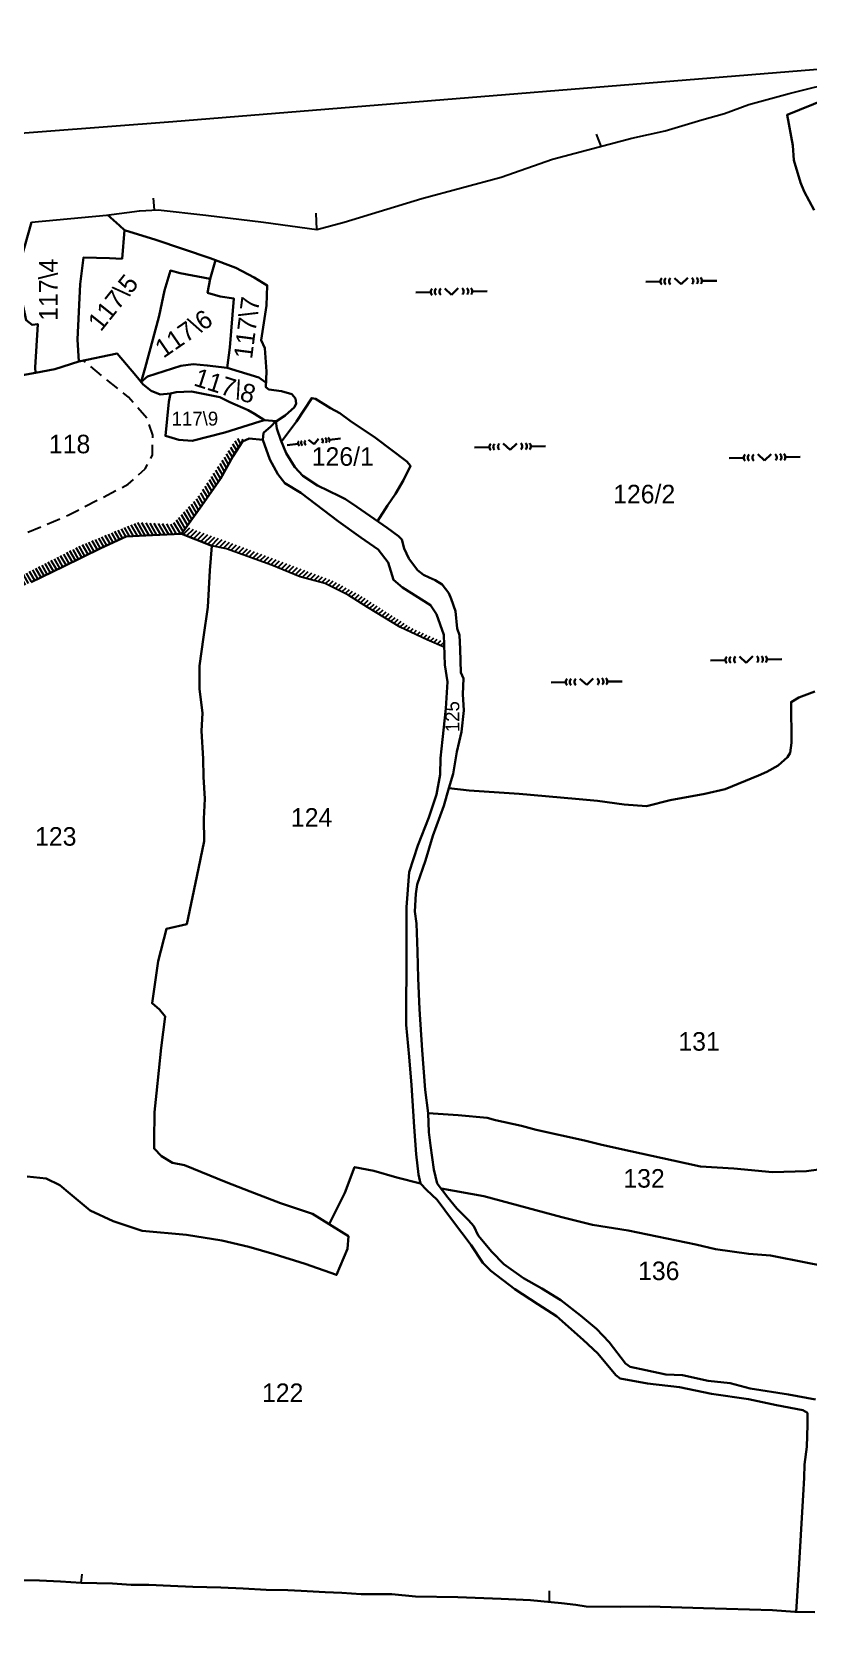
# Model space of a CAD drawing. Header units: millimetres. Extents: x -8 to 13596, y -8 to 3042.
# Drawn here: x 143.6 to 227.4, y 484.5 to 657.5 of the extents above; entities that cross this region are included whole.
import ezdxf

# ---------------------------------------------------------------- set-up
doc = ezdxf.new("R2010")
doc.units = ezdxf.units.MM
doc.header["$MEASUREMENT"] = 0
doc.linetypes.add('ACAD_ISO02W100', pattern=[15, 12, -3])
doc.linetypes.add('DASHED', pattern=[0.75, 0.5, -0.25])
for name, color, linetype in [('Image', 7, 'Continuous'), ('Line_Road', 250, 'ACAD_ISO02W100'), ('Line_Traverse', 160, 'Continuous'), ('Poly_Village_Bndry', 250, 'Continuous'), ('Sym_Hatch', 1, 'Continuous'), ('Sym_Stone_Munara', 250, 'Continuous'), ('Text_Survey_Gat_No', 7, 'Continuous')]:
    doc.layers.add(name, color=color, linetype=linetype)
doc.layers.add('Poly_Survey_Bndry', color=250, linetype='Continuous', lineweight=30)
doc.layers.add('Sym_Other', color=56, linetype='Continuous', lineweight=30)
doc.styles.add('Text Map', font='')
doc.styles.get('Text Map').set_extended_font_data('Sakal Marathi')
picture_1 = doc.add_image_def('image1.jpg', size_in_pixel=(8950, 12638))

# ---------------------------------------------------------------- blocks, each defined once
blk = doc.blocks.new('Pahadbhalla')
at = {"layer": 'Sym_Other'}
for points in [[(-5.93, 0.49), (-3.47, 0.49)], [(-1.12, 1.05), (0, 0)], [(1.12, 1.05), (0, 0)], [(3.47, 0.49), (5.93, 0.49)]]:
    blk.add_lwpolyline(points, dxfattribs=at)
for centre, start, end in [((-2.75, 0.52), 131.8701, 226.2798), ((-2.09, 0.52), 131.8701, 226.2798), ((-1.31, 0.52), 131.8701, 226.2798), ((1.31, 0.52), 313.7202, 48.1299), ((2.09, 0.52), 313.7202, 48.1299), ((2.75, 0.52), 313.7202, 48.1299)]:
    blk.add_arc(centre, 0.715, start, end, dxfattribs=at)

msp = doc.modelspace()

# ---------------------------------------------------------------- hatches: boundary and pattern name
at = {"layer": 'Sym_Hatch', "transparency": 33554687}
h = msp.add_hatch(dxfattribs=at)
h.set_pattern_fill('ANSI31', color=0, scale=3, angle=75)
h.paths.add_polyline_path([(159.71, 603.32), (163.92, 609.24), (165.26, 611.65), (166.3, 613.27), (166.66, 613.44), (165.69, 613.62), (161.44, 607.21), (158.74, 604.35), (158.98, 603.28)])
h = msp.add_hatch(dxfattribs=at)
h.set_pattern_fill('ANSI31', color=0, scale=3, angle=75)
h.paths.add_polyline_path([(105.01, 589.06), (106.75, 589.11), (111.08, 588.62), (114.52, 588.44), (119.17, 588.88), (122.51, 589.47), (122.35, 590.61), (116.01, 589.69), (100.62, 591.04), (100.49, 589.99), (101.68, 589.61)])
h.paths.add_polyline_path([(122.51, 589.47), (124.61, 589.81), (126.56, 590.04), (127.7, 590.35), (129.73, 591.32), (140.21, 596.31), (143.51, 598.11), (151.01, 601.76), (153.76, 603.04), (158.98, 603.28), (158.74, 604.35), (154.94, 604.54), (148.64, 601.96), (138.6, 596.85), (126.74, 591.24), (122.35, 590.61)])
at = {"layer": 'Sym_Hatch'}
h = msp.add_hatch(dxfattribs=at)
h.set_pattern_fill('ANSI31', color=0, scale=3)
h.paths.add_polyline_path([(160.26, 604.09), (159.71, 603.32), (162.98, 602.02), (164.59, 601.69), (169.48, 599.94), (172.51, 598.68), (175.23, 597.97), (177.66, 596.72), (179.84, 595.36), (183.32, 593.23), (186.23, 591.87), (188.08, 591.08), (188.06, 591.67), (186.98, 592.09), (184.5, 593.19), (178.91, 596.76), (176, 598.29), (167.69, 601.39)])

# ---------------------------------------------------------------- linework, layer by layer
at = {"layer": 'Line_Road', "color": 0, "linetype": 'DASHED', "ltscale": 3, "flags": 128}
msp.add_lwpolyline([(100.96, 593.82), (103.19, 592.95), (106.41, 592.27), (109.36, 592.12), (117.3, 592.35), (121.48, 592.71), (123.62, 593.68), (130.06, 597.11), (137.99, 601.33), (147.5, 605.33), (153.98, 608.67), (155.78, 610.32), (156.59, 611.83), (156.62, 613.95), (156.05, 615.71), (154, 618.06), (151.44, 620.14), (149.14, 622)], dxfattribs=at)
at = {"layer": 'Line_Traverse'}
msp.add_lwpolyline([(55.21, 638.89), (69.55, 640.03), (116.07, 644.25), (137.6, 646.2), (158.77, 647.82), (237.67, 654.2), (342.81, 581.58), (429.38, 548.98)], dxfattribs=at)
at = {"layer": 'Poly_Survey_Bndry'}
for points in [[(229.25, 650.22), (225.08, 648.53), (225.71, 645.22), (225.81, 643.65), (226.52, 641.24), (226.91, 640.27), (228.02, 638.26)], [(143.53, 636.94), (142.43, 632.99), (141.92, 631.17), (142.95, 626.38), (143.6, 625.87), (144.2, 625.95), (143.94, 621.27), (143.96, 620.69)], [(151.74, 637.73), (153.01, 636.6), (153.57, 636.1), (156.96, 635.04), (162.81, 633.07), (165.6, 632.01), (167.58, 630.99), (168.97, 630.12), (168.88, 627.97), (168.31, 624.2), (168.71, 623.35), (168.89, 620.82), (168.81, 619.15), (169.16, 618.88), (170.52, 618.71), (171.63, 618.38), (172.03, 617.91), (172.1, 617.39), (171.91, 616.99), (170.9, 616.08), (169.99, 615.47), (168.68, 615.59)], [(153.57, 636.1), (153.31, 633.01), (151.94, 633.08), (149.14, 633.12), (148.77, 630.27), (148.49, 624.28), (148.63, 621.9)], [(162.81, 630.83), (159.56, 631.44), (158.53, 631.73), (157.88, 629.58), (157.32, 626.83), (156.62, 624.28), (155.78, 621.23), (155.36, 619.71)], [(163.38, 632.85), (162.81, 630.83), (162.54, 629.33), (163.91, 628.94), (165.35, 628.72), (164.94, 623.44), (164.66, 621.23)], [(141.16, 620.17), (143.96, 620.69), (146.05, 621.08), (148.63, 621.9), (152.79, 622.76), (154.79, 620.39), (155.59, 619.44), (156.44, 618.75), (157.41, 618.37), (158.54, 618.46), (158.34, 617.56), (157.99, 613.89), (159.44, 613.45), (160.86, 613.36), (164.4, 614.27), (168.17, 615.43), (168.68, 615.59), (167.59, 616.28), (166.91, 616.67), (164.95, 617.51), (163.86, 618.08), (160.79, 618.67), (159.15, 618.62), (158.54, 618.46)], [(155.36, 619.71), (156.04, 620.28), (159.65, 621.43), (160.99, 621.61), (162.49, 621.5), (164.66, 621.23), (168.07, 620.17), (168.83, 619.64)], [(170.5, 613.29), (172.14, 615.43), (173.78, 617.97), (174.17, 617.89), (175.79, 616.89), (176.81, 616.35), (177.94, 615.51), (180.66, 613.69), (184.04, 611.12), (184.42, 610.67), (183.68, 609.11), (182.8, 607.62), (181.97, 606.36), (180.87, 604.67)], [(168.48, 613.47), (168.58, 614.2), (169.36, 614.89), (169.89, 615.48)], [(228.15, 509.9), (225.23, 510.46), (221.09, 511.08), (218.93, 511.66), (216.56, 511.92), (213.81, 512.54), (212, 512.62), (209.83, 513.08), (208.13, 513.44), (207.63, 513.81), (205.87, 516.09), (204.5, 517.53), (202.79, 518.99), (200.67, 520.61), (198.61, 521.88), (196.64, 523.01), (194.52, 524.5), (193.23, 525.85), (191.75, 527.6), (191.27, 528.62), (190.69, 529.27), (189.44, 530.52), (188.45, 531.69), (187.31, 533.22), (186.94, 534.73), (186.6, 537.33), (186.42, 538.74), (186.34, 540.8), (186.02, 543.31), (185.71, 547.59), (185.39, 552.01), (185.28, 555.38), (185.19, 558.24), (185.09, 561.26), (184.91, 562.56), (185.01, 564.46), (185.16, 565.47), (186.07, 568.06), (186.84, 570.73), (188.02, 573.97), (188.58, 575.88), (189.04, 577.42), (189.44, 579.79), (189.94, 581.94), (190.19, 584.24), (190.1, 586), (190.14, 587.71), (189.86, 588.36), (189.78, 590.88), (189.73, 592.39), (189.49, 593.1), (189.3, 594.99), (188.81, 596.29), (188.58, 596.91), (187.87, 597.85), (187.09, 598.31), (186.45, 598.61), (185.84, 598.89), (185.2, 599.39), (184.27, 600.64), (183.76, 601.74), (183.49, 602.69), (183.15, 603.08), (181.9, 603.95), (180.5, 604.92), (178.63, 606.23), (177.42, 607.07), (176.76, 607.37), (174.41, 608.53), (172.83, 609.56), (171.96, 610.5), (171.03, 612.04), (170.44, 613.43), (170, 614.67), (169.89, 615.48)], [(159.71, 603.32), (161.72, 606.14), (163.92, 609.24), (165.26, 611.65), (166.3, 613.27), (167.02, 613.61), (168.48, 613.47), (169.26, 611.35), (170.13, 609.74), (170.87, 608.78), (172.6, 607.75), (176.65, 604.64), (179.09, 602.93), (180.94, 601.63), (182.03, 600.24), (182.59, 598.37), (183.58, 597.52), (186.59, 595.61), (187.24, 594.65), (188.03, 592.42), (188.14, 589.2), (188.43, 587.35), (188.24, 584.46), (187.88, 581.11), (187.67, 579.12), (187.62, 577.36), (187.24, 575.2), (186.43, 572.7), (185.22, 569.68), (184.28, 566.8), (184.01, 563.02), (184, 559.35), (183.99, 556.14), (183.98, 552.79), (183.97, 550.34), (184.28, 546.87), (184.55, 543.81), (184.84, 539.33), (185.05, 536.39), (185.3, 534.17), (185.53, 533.23), (186.16, 532.54), (187.31, 531.45), (188.97, 529.24), (190.98, 526.56), (192.24, 524.64), (193.11, 523.81), (195.71, 521.82), (198.19, 520.2), (200.19, 518.89), (203.08, 516.34), (204.65, 514.87), (206.61, 512.53), (207.07, 512.17), (210.01, 511.63), (213.47, 511.24), (216.94, 510.53), (220.91, 509.96), (223.92, 509.29), (226.78, 508.77), (227.28, 508.47), (227.29, 507.16), (227.22, 504.8), (226.96, 502.88), (226.93, 501.45), (226.82, 499.58), (226.31, 490.99), (226.07, 486.98)], [(143.51, 598.11), (147, 599.81), (151.01, 601.76), (153.76, 603.04), (156.59, 603.17), (159.71, 603.32), (162.98, 602.02), (162.78, 599.36), (162.57, 595.39), (162.09, 592.16), (161.68, 589.09), (161.67, 586.59), (161.97, 583.98), (161.89, 582.06), (162.04, 579.03), (162.09, 577.08), (162.23, 574.72), (162.13, 572.56), (162.18, 570.15), (161.37, 566.35), (160.29, 561.21), (158.09, 560.71), (157.21, 557.22), (156.55, 552.66), (157.33, 551.99), (157.97, 551.25), (157.51, 547.85), (157.03, 542.97), (156.82, 540.91), (156.77, 537.82), (156.76, 536.99), (157.57, 536.15), (158.74, 535.45), (160.06, 535.21), (164.53, 533.37), (167.13, 532.36), (170.4, 531.1), (173.86, 529.96), (177.74, 527.53), (177.63, 526.15), (176.46, 523.36), (173.05, 524.54), (169.73, 525.6), (166.97, 526.4), (164.09, 527.05), (160.25, 527.68), (155.48, 528.12), (152.35, 529.17), (149.87, 530.3), (147.71, 532.1), (146.58, 533.04), (145.13, 533.74), (143.05, 533.97)], [(188.58, 575.88), (190.75, 575.63), (196.16, 575.26), (202.23, 574.72), (204.61, 574.51), (207.5, 574.12), (209.89, 573.92), (212.47, 574.59), (216.22, 575.28), (218.39, 575.75), (221.98, 577.23), (222.91, 577.62), (224.12, 578.32), (225.13, 579.21), (225.43, 579.7), (225.57, 580.78), (225.51, 585.16), (226.34, 585.65), (228.06, 586.29)], [(228.47, 534.72), (227.17, 534.56), (223.5, 534.43), (219.34, 534.83), (215.73, 535.05), (212.8, 535.69), (208.19, 536.7), (205.08, 537.38), (203.2, 537.84), (198, 539.02), (196.41, 539.44), (193.62, 540.05), (192.7, 540.29), (189.59, 540.6), (186.34, 540.8)], [(185.53, 533.23), (182.95, 533.87), (180.48, 534.57), (178.4, 534.98), (177.35, 532.22), (175.67, 528.83)], [(187.73, 532.66), (192.36, 531.85), (200.76, 529.57), (204.09, 528.76), (207.94, 528.13), (215.24, 526.64), (217.37, 526.12), (220.95, 525.62), (223.29, 525.44), (227.3, 524.65), (228.76, 524.37), (229.43, 529.54), (229.78, 533.29), (229.68, 534.47), (229.24, 535.56)], [(141.86, 490.41), (144.38, 490.39), (146.67, 490.27), (148.9, 490.11), (152.27, 490.05), (154.27, 489.9), (156.18, 489.9), (158.53, 489.79), (160.94, 489.68), (163.96, 489.64), (166.36, 489.52), (168.84, 489.36), (171.2, 489.34), (172.63, 489.27), (175.22, 489.13), (177.02, 489.03), (179.12, 488.92), (182.41, 488.9), (184.96, 488.67), (189.56, 488.57), (194.23, 488.39), (197.39, 488.24), (200.73, 487.92), (202.27, 487.77), (203.38, 487.58), (207.05, 487.55), (210.24, 487.59), (216.06, 487.4), (223.51, 487.16), (225.91, 486.98), (228.06, 486.96)]]:
    msp.add_lwpolyline(points, dxfattribs=at)
at = {"layer": 'Poly_Village_Bndry'}
msp.add_lwpolyline([(143.53, 636.94), (151.61, 637.71), (155.2, 638.18), (157.2, 638.29), (162.33, 637.7), (168.57, 636.95), (174.32, 636.16), (177.27, 636.96), (185.66, 639.5), (194.23, 641.82), (199.77, 643.76), (208.32, 646), (211.93, 646.81), (215.87, 647.98), (218.31, 648.69), (220.95, 649.64), (225.32, 650.84), (230.95, 652.25)], dxfattribs=at)
at = {"layer": 'Sym_Hatch', "color": 0}
msp.add_lwpolyline([(188.08, 591.08), (186.23, 591.87), (183.32, 593.23), (179.84, 595.36), (177.66, 596.72), (175.23, 597.97), (172.51, 598.68), (169.48, 599.94), (164.59, 601.69), (162.98, 602.02)], dxfattribs=at)
at = {"layer": 'Sym_Stone_Munara'}
for points in [[(205.03, 645.14), (204.5, 646.46)], [(156.82, 638.27), (156.7, 639.53)], [(174.32, 636.16), (174.25, 637.92)], [(148.9, 490.11), (149.01, 491.06)], [(199.43, 488.04), (199.45, 489.28)]]:
    msp.add_lwpolyline(points, dxfattribs=at)

# ---------------------------------------------------------------- block references
at = {"layer": 'Sym_Other'}
for p, xscale, yscale, zscale, rotation in [((188.87, 629.12), 0.6470948147142007, 0.6470948147142007, 0.6470948147142007, 0.9482925079431429), ((213.66, 630.25), 0.6470948147142007, 0.6470948147142007, 0.6470948147142007, 0.948292507943143), ((174.03, 613), 0.4904297041868739, 0.4904297041868739, 0.4904297041868739, 6.940284946089978), ((195.19, 612.39), 0.6470948147142007, 0.6470948147142007, 0.6470948147142007, 0.9482925079431429), ((222.66, 611.23), 0.6470948147142007, 0.6470948147142007, 0.6470948147142007, 0.9482925079431429), ((220.67, 589.41), 0.6470948147142007, 0.6470948147142007, 0.6470948147142007, 0.9482925079431429), ((203.45, 587.02), 0.6470948147142007, 0.6470948147142007, 0.6470948147142007, 0.9482925079431429)]:
    msp.add_blockref('Pahadbhalla', p, dxfattribs=dict(at, xscale=xscale, yscale=yscale, zscale=zscale, rotation=rotation))

# ---------------------------------------------------------------- texts
at = {"layer": 'Text_Survey_Gat_No', "style": 'Text Map'}
for s, height, rotation, p in [('117\\4', 2, 90, (146.35, 626.31)), ('117\\5', 2, 51.3243, (151.01, 625.05)), ('117\\7', 2, 82.6616, (167.33, 622.11)), ('117\\6', 2, 34.5474, (157.76, 622.21)), ('117\\8', 2, 342.4381, (160.93, 619.35)), ('125', 1.5, 90.2187, (189.71, 581.92))]:
    msp.add_text(s, height=height, rotation=rotation, dxfattribs=at).set_placement(p)
for s, height, p in [('117\\9', 1.5, (158.66, 615)), ('118', 2, (145.41, 612.01)), ('126/1', 2, (173.78, 610.66)), ('126/2', 2, (206.31, 606.61)), ('124', 2, (171.53, 571.72)), ('123', 2, (143.92, 569.67)), ('131', 2, (213.35, 547.55)), ('132', 2, (207.41, 532.77)), ('136', 2, (209, 522.79)), ('122', 2, (168.41, 509.64))]:
    msp.add_text(s, height=height, dxfattribs=at).set_placement(p)

# ---------------------------------------------------------------- pictures from other files: only their frames are drawn
at = {"layer": 'Image'}
image = msp.add_image(picture_1, insert=(0, 0), size_in_units=(568.33, 802.51), dxfattribs=at)
image.dxf.flags = 7

doc.saveas('drawing.dxf')
